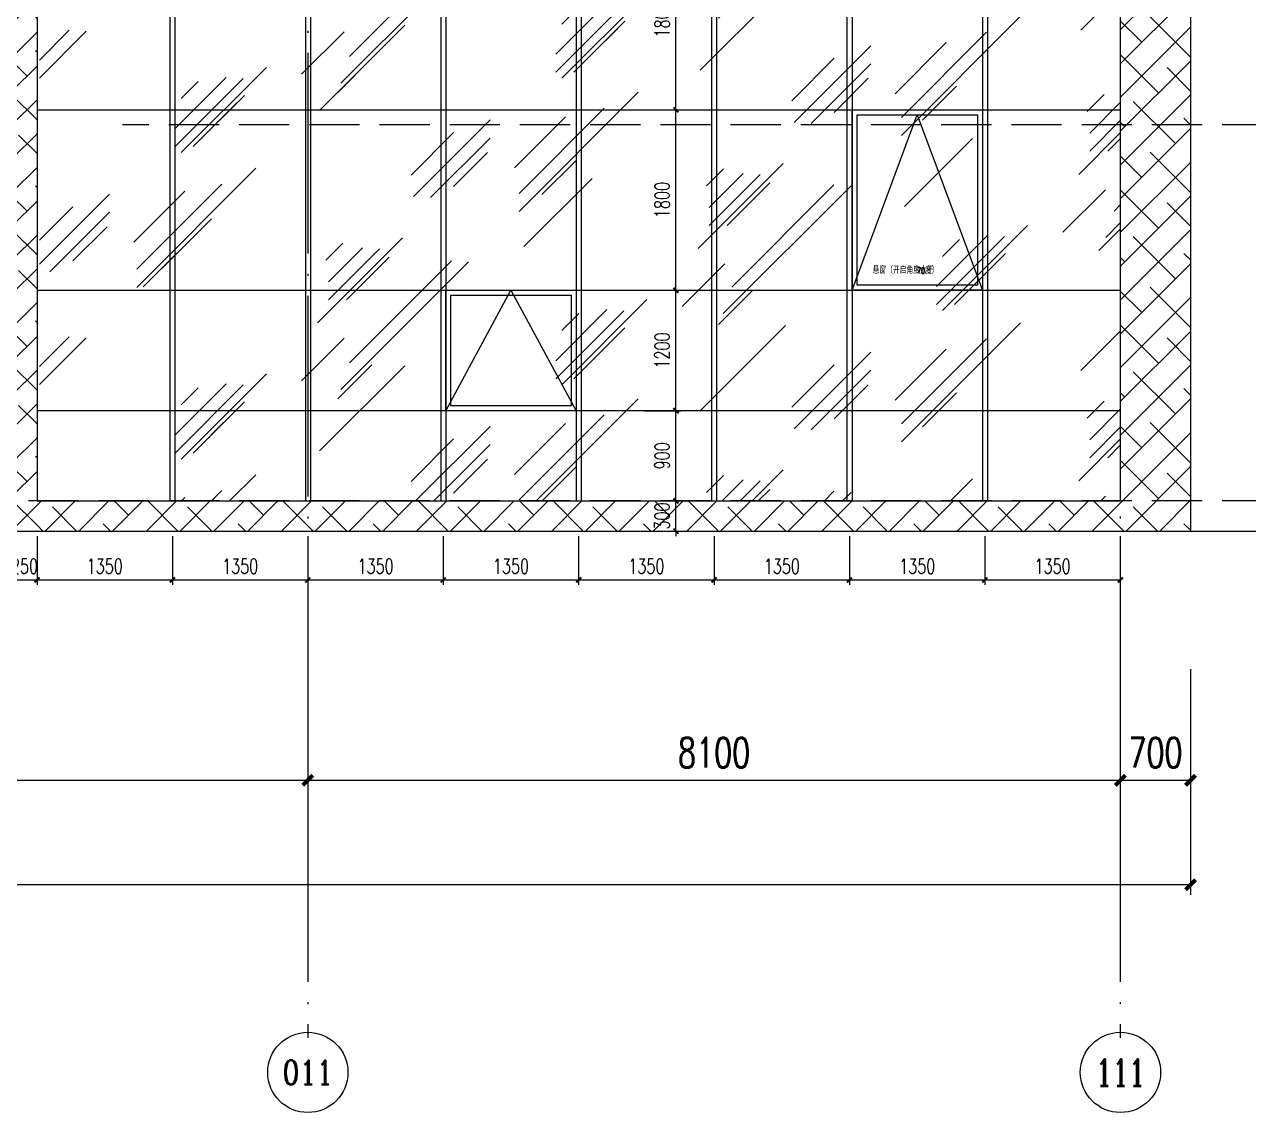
# Model space of a CAD drawing. Extents: x -4210259 to 293730, y -7499 to 868879.
# Drawn here: x -2046682 to -2034479, y 511142 to 521987 of the extents above; entities that cross this region are included whole.
import ezdxf
from ezdxf.enums import TextEntityAlignment as Align

# ---------------------------------------------------------------- set-up
doc = ezdxf.new("R2010")
doc.units = 0
doc.header["$LTSCALE"] = 1000
doc.header["$MEASUREMENT"] = 0
doc.linetypes.add('__DASH', pattern=[0.35, 0.25, -0.1])
doc.linetypes.add('DOTE', pattern=[2.42, 2, -0.2, 0.02, -0.2])
doc.layers.get('Defpoints').update_dxf_attribs({"color": 210})
for name, color, linetype in [('A-AXIS-D', 1, 'Continuous'), ('A-AXIS-DOTE', 14, 'DOTE'), ('A-AXIS-DP', 126, 'Continuous'), ('A-HATCH-2', 251, 'Continuous'), ('A-LIN-V', 9, 'Continuous'), ('A-WINDOW', 140, 'Continuous'), ('A-门窗表显示尺寸', 160, 'Continuous'), ('AS-WALL', 40, 'Continuous'), ('PUB_TEXT', 7, 'Continuous')]:
    doc.layers.add(name, color=color, linetype=linetype)
doc.layers.add('A-WALL-HATCH', color=8, linetype='Continuous', lineweight=13)
doc.styles.add('_TCH_AXIS', font='COMPLEX', dxfattribs={"bigfont": 'GBCBIG'})
doc.styles.add('_TCH_DIM_T3', font='SIMPLEX', dxfattribs={"width": 0.705882, "bigfont": 'GBCBIG'})
doc.styles.add('A-STANDARD', font='SIMPLEX', dxfattribs={"bigfont": 'GBCBIG'})
doc.dimstyles.new('_TCH_ARCH&&100', dxfattribs={"dimtxt": 297.5, "dimasz": 100, "dimexe": 100, "dimexo": 100, "dimgap": 126.25, "dimtad": 1, "dimdec": 0, "dimzin": 0, "dimdsep": 46, "dimtxsty": '_TCH_DIM_T3', "dimblk": 'ARCHTICK', "dimcen": 0.09, "dimclrt": 7, "dimazin": 2, "dimtfac": 1, "dimtdec": 0, "dimtix": 1, "dimtmove": 2, "dimatfit": 3, "dimfxl": 0, "dimtolj": 1, "dimtzin": 0, "dimarcsym": 0})
doc.dimstyles.new('_TCH_ARCH&&50', dxfattribs={"dimtxt": 148.75, "dimasz": 50, "dimexe": 50, "dimexo": 50, "dimgap": 63.125, "dimtad": 1, "dimdec": 0, "dimzin": 0, "dimdsep": 46, "dimtxsty": '_TCH_DIM_T3', "dimblk": 'ARCHTICK', "dimcen": 0.09, "dimclrt": 7, "dimazin": 2, "dimtfac": 1, "dimtdec": 0, "dimtix": 1, "dimtmove": 2, "dimatfit": 3, "dimfxl": 0, "dimtolj": 1, "dimtzin": 0, "dimarcsym": 0})
pattern_1 = [(45, (0, 0), (-168.379802, 168.379802), []), (135, (0, 0), (-505.139407, 168.379802), [595.3125, -357.1875])]

# ---------------------------------------------------------------- blocks, each defined once
blk = doc.blocks.new('34543')
at = {"layer": 'A-WINDOW'}
for p, q in [((-2029402, 531687), (-2029402, 517237)), ((-2029352, 531687), (-2029352, 517237))]:
    blk.add_line(p, q, dxfattribs=at)
blk = doc.blocks.new('w42343')
at = {"layer": 'A-WINDOW'}
blk.add_lwpolyline([(-2124382, 518137), (-2123732, 519337), (-2123082, 518137)], dxfattribs=at)
for points in [[(-2124382, 519337), (-2123082, 519337), (-2123082, 518137), (-2124382, 518137)], [(-2124332, 519287), (-2123132, 519287), (-2123132, 518187), (-2124332, 518187)]]:
    blk.add_lwpolyline(points, close=True, dxfattribs=at)
blk = doc.blocks.new('_ArchTick')
at = {"color": 0, "linetype": 'ByBlock', "const_width": 0.4}
blk.add_lwpolyline([(-0.5, -0.5), (0.5, 0.5)], dxfattribs=at)
blk = doc.blocks.new('*D300')
at = {"layer": 'A-AXIS-DP', "color": 0, "lineweight": -2}
for p, q in [((-2037107, 516887), (-2037107, 516400)), ((-2035757, 516887), (-2035757, 516400)), ((-2037107, 516450), (-2035757, 516450))]:
    blk.add_line(p, q, dxfattribs=at)
at = {"layer": 'Defpoints', "color": 0}
for p in [(-2037107, 516937), (-2035757, 516937), (-2035757, 516450)]:
    blk.add_point(p, dxfattribs=at)
at = {"layer": 'A-AXIS-DP', "color": 0, "lineweight": -2, "xscale": 50, "yscale": 50, "zscale": 50, "rotation": 180}
blk.add_blockref('_ArchTick', (-2037107, 516450), dxfattribs=at)
at = {"layer": 'A-AXIS-DP', "color": 0, "lineweight": -2, "xscale": 50, "yscale": 50, "zscale": 50}
blk.add_blockref('_ArchTick', (-2035757, 516450), dxfattribs=at)
at = {"layer": 'A-AXIS-DP', "color": 7, "insert": (-2036432, 516587), "char_height": 148.8, "attachment_point": 5, "style": '_TCH_DIM_T3'}
blk.add_mtext('\\A1;1350', dxfattribs=at)
blk = doc.blocks.new('*D301')
at = {"layer": 'A-AXIS-DP', "color": 0, "lineweight": -2}
for p, q in [((-2038457, 516887), (-2038457, 516400)), ((-2037107, 516887), (-2037107, 516400)), ((-2038457, 516450), (-2037107, 516450))]:
    blk.add_line(p, q, dxfattribs=at)
at = {"layer": 'Defpoints', "color": 0}
for p in [(-2038457, 516937), (-2037107, 516937), (-2037107, 516450)]:
    blk.add_point(p, dxfattribs=at)
at = {"layer": 'A-AXIS-DP', "color": 0, "lineweight": -2, "xscale": 50, "yscale": 50, "zscale": 50, "rotation": 180}
blk.add_blockref('_ArchTick', (-2038457, 516450), dxfattribs=at)
at = {"layer": 'A-AXIS-DP', "color": 0, "lineweight": -2, "xscale": 50, "yscale": 50, "zscale": 50}
blk.add_blockref('_ArchTick', (-2037107, 516450), dxfattribs=at)
at = {"layer": 'A-AXIS-DP', "color": 7, "insert": (-2037782, 516587), "char_height": 148.8, "attachment_point": 5, "style": '_TCH_DIM_T3'}
blk.add_mtext('\\A1;1350', dxfattribs=at)
blk = doc.blocks.new('*D302')
at = {"layer": 'A-AXIS-DP', "color": 0, "lineweight": -2}
for p, q in [((-2039807, 516887), (-2039807, 516400)), ((-2038457, 516887), (-2038457, 516400)), ((-2039807, 516450), (-2038457, 516450))]:
    blk.add_line(p, q, dxfattribs=at)
at = {"layer": 'Defpoints', "color": 0}
for p in [(-2039807, 516937), (-2038457, 516937), (-2038457, 516450)]:
    blk.add_point(p, dxfattribs=at)
at = {"layer": 'A-AXIS-DP', "color": 0, "lineweight": -2, "xscale": 50, "yscale": 50, "zscale": 50, "rotation": 180}
blk.add_blockref('_ArchTick', (-2039807, 516450), dxfattribs=at)
at = {"layer": 'A-AXIS-DP', "color": 0, "lineweight": -2, "xscale": 50, "yscale": 50, "zscale": 50}
blk.add_blockref('_ArchTick', (-2038457, 516450), dxfattribs=at)
at = {"layer": 'A-AXIS-DP', "color": 7, "insert": (-2039132, 516587), "char_height": 148.8, "attachment_point": 5, "style": '_TCH_DIM_T3'}
blk.add_mtext('\\A1;1350', dxfattribs=at)
blk = doc.blocks.new('*D303')
at = {"layer": 'A-AXIS-DP', "color": 0, "lineweight": -2}
for p, q in [((-2041157, 516887), (-2041157, 516400)), ((-2039807, 516887), (-2039807, 516400)), ((-2041157, 516450), (-2039807, 516450))]:
    blk.add_line(p, q, dxfattribs=at)
at = {"layer": 'Defpoints', "color": 0}
for p in [(-2041157, 516937), (-2039807, 516937), (-2039807, 516450)]:
    blk.add_point(p, dxfattribs=at)
at = {"layer": 'A-AXIS-DP', "color": 0, "lineweight": -2, "xscale": 50, "yscale": 50, "zscale": 50, "rotation": 180}
blk.add_blockref('_ArchTick', (-2041157, 516450), dxfattribs=at)
at = {"layer": 'A-AXIS-DP', "color": 0, "lineweight": -2, "xscale": 50, "yscale": 50, "zscale": 50}
blk.add_blockref('_ArchTick', (-2039807, 516450), dxfattribs=at)
at = {"layer": 'A-AXIS-DP', "color": 7, "insert": (-2040482, 516587), "char_height": 148.8, "attachment_point": 5, "style": '_TCH_DIM_T3'}
blk.add_mtext('\\A1;1350', dxfattribs=at)
blk = doc.blocks.new('*D304')
at = {"layer": 'A-AXIS-DP', "color": 0, "lineweight": -2}
for p, q in [((-2042507, 516887), (-2042507, 516400)), ((-2041157, 516887), (-2041157, 516400)), ((-2042507, 516450), (-2041157, 516450))]:
    blk.add_line(p, q, dxfattribs=at)
at = {"layer": 'Defpoints', "color": 0}
for p in [(-2042507, 516937), (-2041157, 516937), (-2041157, 516450)]:
    blk.add_point(p, dxfattribs=at)
at = {"layer": 'A-AXIS-DP', "color": 0, "lineweight": -2, "xscale": 50, "yscale": 50, "zscale": 50, "rotation": 180}
blk.add_blockref('_ArchTick', (-2042507, 516450), dxfattribs=at)
at = {"layer": 'A-AXIS-DP', "color": 0, "lineweight": -2, "xscale": 50, "yscale": 50, "zscale": 50}
blk.add_blockref('_ArchTick', (-2041157, 516450), dxfattribs=at)
at = {"layer": 'A-AXIS-DP', "color": 7, "insert": (-2041832, 516587), "char_height": 148.8, "attachment_point": 5, "style": '_TCH_DIM_T3'}
blk.add_mtext('\\A1;1350', dxfattribs=at)
blk = doc.blocks.new('*D305')
at = {"layer": 'A-AXIS-DP', "color": 0, "lineweight": -2}
for p, q in [((-2043857, 516887), (-2043857, 516400)), ((-2042507, 516887), (-2042507, 516400)), ((-2043857, 516450), (-2042507, 516450))]:
    blk.add_line(p, q, dxfattribs=at)
at = {"layer": 'Defpoints', "color": 0}
for p in [(-2043857, 516937), (-2042507, 516937), (-2042507, 516450)]:
    blk.add_point(p, dxfattribs=at)
at = {"layer": 'A-AXIS-DP', "color": 0, "lineweight": -2, "xscale": 50, "yscale": 50, "zscale": 50, "rotation": 180}
blk.add_blockref('_ArchTick', (-2043857, 516450), dxfattribs=at)
at = {"layer": 'A-AXIS-DP', "color": 0, "lineweight": -2, "xscale": 50, "yscale": 50, "zscale": 50}
blk.add_blockref('_ArchTick', (-2042507, 516450), dxfattribs=at)
at = {"layer": 'A-AXIS-DP', "color": 7, "insert": (-2043182, 516587), "char_height": 148.8, "attachment_point": 5, "style": '_TCH_DIM_T3'}
blk.add_mtext('\\A1;1350', dxfattribs=at)
blk = doc.blocks.new('*D306')
at = {"layer": 'A-AXIS-DP', "color": 0, "lineweight": -2}
for p, q in [((-2045207, 516887), (-2045207, 516400)), ((-2043857, 516887), (-2043857, 516400)), ((-2045207, 516450), (-2043857, 516450))]:
    blk.add_line(p, q, dxfattribs=at)
at = {"layer": 'Defpoints', "color": 0}
for p in [(-2045207, 516937), (-2043857, 516937), (-2043857, 516450)]:
    blk.add_point(p, dxfattribs=at)
at = {"layer": 'A-AXIS-DP', "color": 0, "lineweight": -2, "xscale": 50, "yscale": 50, "zscale": 50, "rotation": 180}
blk.add_blockref('_ArchTick', (-2045207, 516450), dxfattribs=at)
at = {"layer": 'A-AXIS-DP', "color": 0, "lineweight": -2, "xscale": 50, "yscale": 50, "zscale": 50}
blk.add_blockref('_ArchTick', (-2043857, 516450), dxfattribs=at)
at = {"layer": 'A-AXIS-DP', "color": 7, "insert": (-2044532, 516587), "char_height": 148.8, "attachment_point": 5, "style": '_TCH_DIM_T3'}
blk.add_mtext('\\A1;1350', dxfattribs=at)
blk = doc.blocks.new('*D307')
at = {"layer": 'A-AXIS-DP', "color": 0, "lineweight": -2}
for p, q in [((-2046557, 516887), (-2046557, 516400)), ((-2045207, 516887), (-2045207, 516400)), ((-2046557, 516450), (-2045207, 516450))]:
    blk.add_line(p, q, dxfattribs=at)
at = {"layer": 'Defpoints', "color": 0}
for p in [(-2046557, 516937), (-2045207, 516937), (-2045207, 516450)]:
    blk.add_point(p, dxfattribs=at)
at = {"layer": 'A-AXIS-DP', "color": 0, "lineweight": -2, "xscale": 50, "yscale": 50, "zscale": 50, "rotation": 180}
blk.add_blockref('_ArchTick', (-2046557, 516450), dxfattribs=at)
at = {"layer": 'A-AXIS-DP', "color": 0, "lineweight": -2, "xscale": 50, "yscale": 50, "zscale": 50}
blk.add_blockref('_ArchTick', (-2045207, 516450), dxfattribs=at)
at = {"layer": 'A-AXIS-DP', "color": 7, "insert": (-2045882, 516587), "char_height": 148.8, "attachment_point": 5, "style": '_TCH_DIM_T3'}
blk.add_mtext('\\A1;1350', dxfattribs=at)
blk = doc.blocks.new('*D308')
at = {"layer": 'A-AXIS-DP', "color": 0, "lineweight": -2}
for p, q in [((-2046807, 516887), (-2046807, 516400)), ((-2046557, 516887), (-2046557, 516400)), ((-2046807, 516450), (-2046857, 516450)), ((-2046807, 516450), (-2046557, 516450)), ((-2046557, 516450), (-2046507, 516450))]:
    blk.add_line(p, q, dxfattribs=at)
at = {"layer": 'Defpoints', "color": 0}
for p in [(-2046807, 516937), (-2046557, 516937), (-2046557, 516450)]:
    blk.add_point(p, dxfattribs=at)
at = {"layer": 'A-AXIS-DP', "color": 0, "lineweight": -2, "xscale": 50, "yscale": 50, "zscale": 50}
blk.add_blockref('_ArchTick', (-2046807, 516450), dxfattribs=at)
at = {"layer": 'A-AXIS-DP', "color": 0, "lineweight": -2, "xscale": 50, "yscale": 50, "zscale": 50, "rotation": 180}
blk.add_blockref('_ArchTick', (-2046557, 516450), dxfattribs=at)
at = {"layer": 'A-AXIS-DP', "color": 7, "insert": (-2046682, 516587), "char_height": 148.8, "attachment_point": 5, "style": '_TCH_DIM_T3'}
blk.add_mtext('\\A1;250', dxfattribs=at)
blk = doc.blocks.new('*D337')
at = {"layer": 'A-AXIS-DP', "color": 0, "lineweight": -2}
for p, q in [((-2040505, 517237), (-2040137, 517237)), ((-2040187, 517237), (-2040187, 517287)), ((-2040187, 516937), (-2040187, 517237)), ((-2040505, 516937), (-2040137, 516937)), ((-2040187, 516937), (-2040187, 516887))]:
    blk.add_line(p, q, dxfattribs=at)
at = {"layer": 'Defpoints', "color": 0}
for p in [(-2040555, 517237), (-2040187, 517237), (-2040555, 516937)]:
    blk.add_point(p, dxfattribs=at)
at = {"layer": 'A-AXIS-DP', "color": 0, "lineweight": -2, "xscale": 50, "yscale": 50, "zscale": 50}
for p, rotation in [((-2040187, 517237), 270), ((-2040187, 516937), 90)]:
    blk.add_blockref('_ArchTick', p, dxfattribs=dict(at, rotation=rotation))
at = {"layer": 'A-AXIS-DP', "color": 7, "insert": (-2040325, 517087), "char_height": 148.8, "attachment_point": 5, "rotation": 90, "style": '_TCH_DIM_T3'}
blk.add_mtext('\\A1;300', dxfattribs=at)
blk = doc.blocks.new('*D338')
at = {"layer": 'A-AXIS-DP', "color": 0, "lineweight": -2}
for p, q in [((-2040505, 518137), (-2040137, 518137)), ((-2040187, 517237), (-2040187, 518137)), ((-2040505, 517237), (-2040137, 517237))]:
    blk.add_line(p, q, dxfattribs=at)
at = {"layer": 'Defpoints', "color": 0}
for p in [(-2040555, 518137), (-2040187, 518137), (-2040555, 517237)]:
    blk.add_point(p, dxfattribs=at)
at = {"layer": 'A-AXIS-DP', "color": 0, "lineweight": -2, "xscale": 50, "yscale": 50, "zscale": 50}
for p, rotation in [((-2040187, 518137), 90), ((-2040187, 517237), 270)]:
    blk.add_blockref('_ArchTick', p, dxfattribs=dict(at, rotation=rotation))
at = {"layer": 'A-AXIS-DP', "color": 7, "insert": (-2040325, 517687), "char_height": 148.8, "attachment_point": 5, "rotation": 90, "style": '_TCH_DIM_T3'}
blk.add_mtext('\\A1;900', dxfattribs=at)
blk = doc.blocks.new('*D339')
at = {"layer": 'A-AXIS-DP', "color": 0, "lineweight": -2}
for p, q in [((-2040505, 519337), (-2040137, 519337)), ((-2040187, 518137), (-2040187, 519337)), ((-2040505, 518137), (-2040137, 518137))]:
    blk.add_line(p, q, dxfattribs=at)
at = {"layer": 'Defpoints', "color": 0}
for p in [(-2040555, 519337), (-2040187, 519337), (-2040555, 518137)]:
    blk.add_point(p, dxfattribs=at)
at = {"layer": 'A-AXIS-DP', "color": 0, "lineweight": -2, "xscale": 50, "yscale": 50, "zscale": 50}
for p, rotation in [((-2040187, 519337), 90), ((-2040187, 518137), 270)]:
    blk.add_blockref('_ArchTick', p, dxfattribs=dict(at, rotation=rotation))
at = {"layer": 'A-AXIS-DP', "color": 7, "insert": (-2040325, 518737), "char_height": 148.8, "attachment_point": 5, "rotation": 90, "style": '_TCH_DIM_T3'}
blk.add_mtext('\\A1;1200', dxfattribs=at)
blk = doc.blocks.new('*D340')
at = {"layer": 'A-AXIS-DP', "color": 0, "lineweight": -2}
for p, q in [((-2040505, 521137), (-2040137, 521137)), ((-2040187, 519337), (-2040187, 521137)), ((-2040505, 519337), (-2040137, 519337))]:
    blk.add_line(p, q, dxfattribs=at)
at = {"layer": 'Defpoints', "color": 0}
for p in [(-2040555, 521137), (-2040187, 521137), (-2040555, 519337)]:
    blk.add_point(p, dxfattribs=at)
at = {"layer": 'A-AXIS-DP', "color": 0, "lineweight": -2, "xscale": 50, "yscale": 50, "zscale": 50}
for p, rotation in [((-2040187, 521137), 90), ((-2040187, 519337), 270)]:
    blk.add_blockref('_ArchTick', p, dxfattribs=dict(at, rotation=rotation))
at = {"layer": 'A-AXIS-DP', "color": 7, "insert": (-2040325, 520237), "char_height": 148.8, "attachment_point": 5, "rotation": 90, "style": '_TCH_DIM_T3'}
blk.add_mtext('\\A1;1800', dxfattribs=at)
blk = doc.blocks.new('*D341')
at = {"layer": 'A-AXIS-DP', "color": 0, "lineweight": -2}
for p, q in [((-2040505, 522937), (-2040137, 522937)), ((-2040187, 521137), (-2040187, 522937)), ((-2040505, 521137), (-2040137, 521137))]:
    blk.add_line(p, q, dxfattribs=at)
at = {"layer": 'Defpoints', "color": 0}
for p in [(-2040555, 522937), (-2040187, 522937), (-2040555, 521137)]:
    blk.add_point(p, dxfattribs=at)
at = {"layer": 'A-AXIS-DP', "color": 0, "lineweight": -2, "xscale": 50, "yscale": 50, "zscale": 50}
for p, rotation in [((-2040187, 522937), 90), ((-2040187, 521137), 270)]:
    blk.add_blockref('_ArchTick', p, dxfattribs=dict(at, rotation=rotation))
at = {"layer": 'A-AXIS-DP', "color": 7, "insert": (-2040325, 522037), "char_height": 148.8, "attachment_point": 5, "rotation": 90, "style": '_TCH_DIM_T3'}
blk.add_mtext('\\A1;1800', dxfattribs=at)
blk = doc.blocks.new('*D830')
at = {"layer": 'A-AXIS-D', "color": 0, "lineweight": -2}
for p, q in [((-2051957, 515560), (-2051957, 514353)), ((-2043857, 515560), (-2043857, 514353)), ((-2051957, 514453), (-2043857, 514453))]:
    blk.add_line(p, q, dxfattribs=at)
at = {"layer": 'Defpoints', "color": 0}
for p in [(-2051957, 515660), (-2043857, 515660), (-2043857, 514453)]:
    blk.add_point(p, dxfattribs=at)
at = {"layer": 'A-AXIS-D', "color": 0, "lineweight": -2, "xscale": 100, "yscale": 100, "zscale": 100, "rotation": 180}
blk.add_blockref('_ArchTick', (-2051957, 514453), dxfattribs=at)
at = {"layer": 'A-AXIS-D', "color": 0, "lineweight": -2, "xscale": 100, "yscale": 100, "zscale": 100}
blk.add_blockref('_ArchTick', (-2043857, 514453), dxfattribs=at)
at = {"layer": 'A-AXIS-D', "color": 7, "insert": (-2047907, 514728), "char_height": 297.5, "attachment_point": 5, "style": '_TCH_DIM_T3'}
blk.add_mtext('\\A1;8100', dxfattribs=at)
blk = doc.blocks.new('*D831')
at = {"layer": 'A-AXIS-D', "color": 0, "lineweight": -2}
for p, q in [((-2043857, 515560), (-2043857, 514353)), ((-2035757, 515560), (-2035757, 514353)), ((-2043857, 514453), (-2035757, 514453))]:
    blk.add_line(p, q, dxfattribs=at)
at = {"layer": 'Defpoints', "color": 0}
for p in [(-2043857, 515660), (-2035757, 515660), (-2035757, 514453)]:
    blk.add_point(p, dxfattribs=at)
at = {"layer": 'A-AXIS-D', "color": 0, "lineweight": -2, "xscale": 100, "yscale": 100, "zscale": 100, "rotation": 180}
blk.add_blockref('_ArchTick', (-2043857, 514453), dxfattribs=at)
at = {"layer": 'A-AXIS-D', "color": 0, "lineweight": -2, "xscale": 100, "yscale": 100, "zscale": 100}
blk.add_blockref('_ArchTick', (-2035757, 514453), dxfattribs=at)
at = {"layer": 'A-AXIS-D', "color": 7, "insert": (-2039807, 514728), "char_height": 297.5, "attachment_point": 5, "style": '_TCH_DIM_T3'}
blk.add_mtext('\\A1;8100', dxfattribs=at)
blk = doc.blocks.new('*D832')
at = {"layer": 'A-AXIS-D', "color": 0, "lineweight": -2}
for p, q in [((-2035757, 515560), (-2035757, 514353)), ((-2035057, 515560), (-2035057, 514353)), ((-2035757, 514453), (-2035057, 514453))]:
    blk.add_line(p, q, dxfattribs=at)
at = {"layer": 'Defpoints', "color": 0}
for p in [(-2035757, 515660), (-2035057, 515660), (-2035057, 514453)]:
    blk.add_point(p, dxfattribs=at)
at = {"layer": 'A-AXIS-D', "color": 0, "lineweight": -2, "xscale": 100, "yscale": 100, "zscale": 100, "rotation": 180}
blk.add_blockref('_ArchTick', (-2035757, 514453), dxfattribs=at)
at = {"layer": 'A-AXIS-D', "color": 0, "lineweight": -2, "xscale": 100, "yscale": 100, "zscale": 100}
blk.add_blockref('_ArchTick', (-2035057, 514453), dxfattribs=at)
at = {"layer": 'A-AXIS-D', "color": 7, "insert": (-2035407, 514728), "char_height": 297.5, "attachment_point": 5, "style": '_TCH_DIM_T3'}
blk.add_mtext('\\A1;700', dxfattribs=at)
blk = doc.blocks.new('*D1144')
at = {"layer": 'A-AXIS-D', "color": 0, "lineweight": -2}
for p, q in [((-2126457, 515146), (-2126457, 513313)), ((-2035057, 515146), (-2035057, 513313)), ((-2126457, 513413), (-2035057, 513413))]:
    blk.add_line(p, q, dxfattribs=at)
at = {"layer": 'Defpoints', "color": 0}
for p in [(-2126457, 515246), (-2035057, 515246), (-2035057, 513413)]:
    blk.add_point(p, dxfattribs=at)
at = {"layer": 'A-AXIS-D', "color": 0, "lineweight": -2, "xscale": 100, "yscale": 100, "zscale": 100, "rotation": 180}
blk.add_blockref('_ArchTick', (-2126457, 513413), dxfattribs=at)
at = {"layer": 'A-AXIS-D', "color": 0, "lineweight": -2, "xscale": 100, "yscale": 100, "zscale": 100}
blk.add_blockref('_ArchTick', (-2035057, 513413), dxfattribs=at)
at = {"layer": 'A-AXIS-D', "color": 7, "insert": (-2080757, 513688), "char_height": 297.5, "attachment_point": 5, "style": '_TCH_DIM_T3'}
blk.add_mtext('\\A1;91400', dxfattribs=at)

msp = doc.modelspace()

# ---------------------------------------------------------------- hatches: boundary and pattern name
at = {"layer": 'A-HATCH-2'}
h = msp.add_hatch(dxfattribs=at)
h.set_pattern_fill('ANSI38', color=256, scale=150)
h.set_pattern_definition(pattern_1)
h.paths.add_polyline_path([(-2046806.9, 531687.5), (-2046556.9, 531687.5), (-2046556.9, 516937.5), (-2046806.9, 516937.5)])
h = msp.add_hatch(dxfattribs=at)
h.set_pattern_fill('ANSI38', color=256, scale=150)
h.set_pattern_definition(pattern_1)
h.paths.add_polyline_path([(-2035056.9, 531687.5), (-2035756.9, 531687.5), (-2035756.9, 517237.5), (-2046556.9, 517237.5), (-2046556.9, 516937.5), (-2035056.9, 516937.5)])
at = {"layer": 'A-WALL-HATCH'}
h = msp.add_hatch(dxfattribs=at)
h.set_pattern_fill('玻璃2', color=256, scale=200)
h.set_pattern_definition([(45, (240, 120), (0, 3054.7013), [1200, -720, 1200, -720, 480, -1046.5631]), (45, (180, 180), (0, 3054.7013), [960, -1200, 720, -720, 840, -926.5631]), (45, (180, 360), (0, 3054.7013), [720, -1440, 480, -720, 1080, -926.5631]), (45, (360, 180), (0, 3054.7013), [720, -1440, 600, -2606.563]), (45, (540, 360), (0, 3054.7013), [360, -1800, 240, -2966.563]), (45, (240, 660), (0, 3054.7013), [240, -1800, 240, -960, 600, -1526.5631]), (45, (1320, 480), (0, 3054.7013), [1200, -1800, 1440, -950.5631]), (45, (1320, 300), (0, 3054.7013), [1680, -1200, 1800, -710.5631]), (45, (1620, 540), (0, -3394.1125), [1200, -1680, 960, -1526.563]), (45, (1440, 900), (0, 3054.7013), [600, -2400, 720, -1646.5631]), (45, (1800, 720), (0, 3054.7013), [480, -2400, 480, -2006.563])])
h.paths.add_polyline_path([(-2046531.9, 517237.5), (-2035756.9, 517237.5), (-2035756.9, 531687.5), (-2046531.9, 531687.5)])

# ---------------------------------------------------------------- linework, layer by layer
at = {"layer": 'A-AXIS-D'}
for centre in [(-2043856.9, 511541.7), (-2035755.8, 511541.7)]:
    msp.add_circle(centre, 400, dxfattribs=at)
at = {"layer": 'A-AXIS-DOTE'}
for p, q in [((-2043856.9, 536222.8), (-2043856.9, 511887.5)), ((-2035756.9, 536222.8), (-2035756.9, 511887.5))]:
    msp.add_line(p, q, dxfattribs=at)
at = {"layer": 'A-AXIS-DOTE', "linetype": '__DASH', "ltscale": 2}
for p, q in [((-2028641.9, 520987.5), (-2045705.5, 520987.5)), ((-2028641.9, 517237.5), (-2131130, 517237.5))]:
    msp.add_line(p, q, dxfattribs=at)
at = {"layer": 'A-HATCH-2'}
for p, q in [((-2046556.9, 521137.5), (-2035756.9, 521137.5)), ((-2046556.9, 519337.5), (-2035756.9, 519337.5)), ((-2046556.9, 518137.5), (-2035756.9, 518137.5)), ((-2046556.9, 517237.5), (-2035756.9, 517237.5))]:
    msp.add_line(p, q, dxfattribs=at)
at = {"layer": 'A-LIN-V'}
for p, q in [((-2035056.9, 531737.5), (-2035056.9, 516937.5)), ((-2046556.9, 531687.5), (-2046556.9, 517237.5)), ((-2035756.9, 531687.5), (-2035756.9, 517237.5)), ((-2046556.9, 517237.5), (-2035756.9, 517237.5))]:
    msp.add_line(p, q, dxfattribs=at)
at = {"layer": 'A-WINDOW'}
for points in [[(-2038431.9, 521137.5), (-2037131.9, 521137.5), (-2037131.9, 519337.5), (-2038431.9, 519337.5)], [(-2038381.9, 521087.5), (-2037181.9, 521087.5), (-2037181.9, 519387.5), (-2038381.9, 519387.5)]]:
    msp.add_lwpolyline(points, close=True, dxfattribs=at)
msp.add_lwpolyline([(-2038431.9, 519337.5), (-2037781.9, 521087.5), (-2037131.9, 519337.5)], dxfattribs=at)
at = {"layer": 'AS-WALL'}
msp.add_line((-2130660, 516937.5), (-2027960, 516937.5), dxfattribs=at)

# ---------------------------------------------------------------- block references
at = {"layer": 'A-LIN-V'}
msp.add_blockref('34543', (-15830, 0), dxfattribs=at)
at = {"layer": 'A-LIN-V', "xscale": -1}
for p in [(-4073233.9, 0), (-4071883.9, 0), (-4070533.9, 0), (-4069183.9, 0), (-4067833.9, 0), (-4066483.9, 0)]:
    msp.add_blockref('34543', p, dxfattribs=at)
at = {"layer": 'A-WALL-HATCH'}
msp.add_blockref('w42343', (81900, 0), dxfattribs=at)

# ---------------------------------------------------------------- texts
at = {"layer": 'A-门窗表显示尺寸', "color": 3, "style": 'A-STANDARD'}
for s, p in [('悬窗（开启角度大于', (-2038226.6, 519503.4)), ('度）', (-2037704.2, 519503.4))]:
    msp.add_text(s, height=67.52, dxfattribs=at).set_placement(p)
at = {"layer": 'A-门窗表显示尺寸', "color": 3, "style": 'A-STANDARD', "width": 0.705882}
msp.add_text('70', height=59.5, dxfattribs=at).set_placement((-2037784.2, 519503.4))
at = {"layer": 'PUB_TEXT', "style": '_TCH_AXIS'}
for s, height, p, p2 in [('011', 241.21, (-2044109.6, 511421.1), (-2043604.2, 511421.1)), ('111', 265.5, (-2036002.3, 511409), (-2035509.3, 511409))]:
    msp.add_text(s, height=height, dxfattribs=at).set_placement(p, p2, align=Align.FIT)

# ---------------------------------------------------------------- dimensions: what is measured, and where the dimension line sits
at = {"layer": 'A-AXIS-D'}
for base, p1, p2, picture, middle in [((-2043856.9, 514453.4), (-2051956.9, 515660), (-2043856.9, 515660), '*D830', (-2047906.9, 514728.4)), ((-2035756.9, 514453.4), (-2043856.9, 515660), (-2035756.9, 515660), '*D831', (-2039806.9, 514728.4)), ((-2035056.9, 514453.4), (-2035756.9, 515660), (-2035056.9, 515660), '*D832', (-2035406.9, 514728.4)), ((-2035056.9, 513413.4), (-2126456.9, 515246.1), (-2035056.9, 515246.1), '*D1144', (-2080756.9, 513688.4))]:
    dim = msp.add_linear_dim(base=base, p1=p1, p2=p2, angle=0, dimstyle='_TCH_ARCH&&100', override={"dimgap": 0}, dxfattribs=at)
    dim.commit()
    dim.dimension.update_dxf_attribs({"geometry": picture, "text_midpoint": middle, "dimtype": 129})
at = {"layer": 'A-AXIS-DP'}
for p1, p2, distance, picture, middle in [((-2040555, 521137.5), (-2040555, 522937.5), -368, '*D341', (-2040324.5, 522037.5)), ((-2040555, 519337.5), (-2040555, 521137.5), -368, '*D340', (-2040324.5, 520237.5)), ((-2040555, 518137.5), (-2040555, 519337.5), -368, '*D339', (-2040324.5, 518737.5)), ((-2040555, 517237.5), (-2040555, 518137.5), -368, '*D338', (-2040324.5, 517687.5)), ((-2040555, 516937.5), (-2040555, 517237.5), -368, '*D337', (-2040324.5, 517087.5)), ((-2046806.9, 516937.5), (-2046556.9, 516937.5), -487.5, '*D308', (-2046681.9, 516587.5)), ((-2046556.9, 516937.5), (-2045206.9, 516937.5), -487.5, '*D307', (-2045881.9, 516587.5)), ((-2045206.9, 516937.5), (-2043856.9, 516937.5), -487.5, '*D306', (-2044531.9, 516587.5)), ((-2043856.9, 516937.5), (-2042506.9, 516937.5), -487.5, '*D305', (-2043181.9, 516587.5)), ((-2042506.9, 516937.5), (-2041156.9, 516937.5), -487.5, '*D304', (-2041831.9, 516587.5)), ((-2041156.9, 516937.5), (-2039806.9, 516937.5), -487.5, '*D303', (-2040481.9, 516587.5)), ((-2039806.9, 516937.5), (-2038456.9, 516937.5), -487.5, '*D302', (-2039131.9, 516587.5)), ((-2038456.9, 516937.5), (-2037106.9, 516937.5), -487.5, '*D301', (-2037781.9, 516587.5)), ((-2037106.9, 516937.5), (-2035756.9, 516937.5), -487.5, '*D300', (-2036431.9, 516587.5))]:
    dim = msp.add_aligned_dim(p1=p1, p2=p2, distance=distance, dimstyle='_TCH_ARCH&&50', dxfattribs=at)
    dim.commit()
    dim.dimension.update_dxf_attribs({"geometry": picture, "text_midpoint": middle})

doc.saveas('drawing.dxf')
